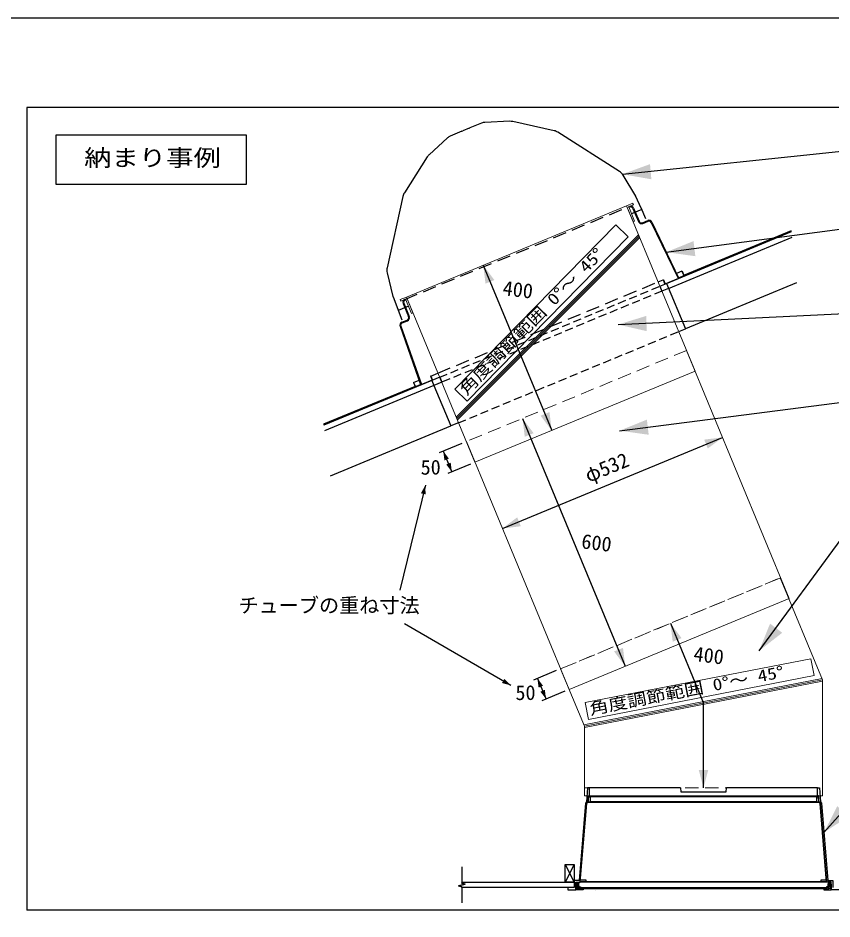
# Model space of a CAD drawing. Units: millimetres, scale not verified. Extents: x -3056 to 2944, y -2123 to 2078.
# Drawn here: x -66 to 1753, y 62 to 2078 of the extents above; entities that cross this region are included whole.
import ezdxf
from ezdxf.enums import TextEntityAlignment as Align

# ---------------------------------------------------------------- set-up
doc = ezdxf.new("R2010")
doc.units = ezdxf.units.MM
doc.header["$LTSCALE"] = 15
doc.linetypes.add('DASHED1', pattern=[1.8, 1.2, -0.6])
doc.linetypes.add('DASHED2', pattern=[3, 2, -1])
for name, color, linetype in [('8-0', 7, 'Continuous'), ('F-6', 7, 'Continuous'), ('F-8', 7, 'Continuous'), ('F-C', 7, 'Continuous'), ('F-D', 7, 'Continuous'), ('F-E', 7, 'Continuous'), ('F-F', 7, 'Continuous')]:
    doc.layers.add(name, color=color, linetype=linetype)
doc.layers.add('F-7', color=7, linetype='Continuous', lineweight=18)
doc.styles.add('ＭＳ ゴシック', font='')
doc.styles.get('ＭＳ ゴシック').set_extended_font_data('MS Gothic')

msp = doc.modelspace()

# ---------------------------------------------------------------- linework, layer by layer
at = {"layer": '8-0'}
msp.add_lwpolyline([(-3056.25, -2122.5), (2943.75, -2122.5), (2943.75, 2077.5), (-3056.25, 2077.5)], close=True, dxfattribs=at)
at = {"layer": 'F-6'}
for p, q in [((1379.46, 1482.54), (1662.46, 1599.76)), ((1379.78, 1483.32), (1662.4, 1600.38)), ((1383.06, 1483.96), (1662.47, 1599.69)), ((1421.34, 1501.62), (1662.3, 1601.43)), ((1421.66, 1502.4), (1662.24, 1602.05)), ((1387.65, 1472.87), (1663.65, 1587.19)), ((1392.5, 1488.59), (1491.36, 1529.54)), ((1364.18, 1487.19), (1375.58, 1491.91)), ((1375.58, 1491.91), (1376.13, 1492.14)), ((1375.58, 1491.91), (1379.46, 1482.54)), ((1376.13, 1492.14), (1379.78, 1483.32)), ((1417.46, 1510.99), (1405.42, 1506.01)), ((1417.46, 1510.99), (1418.01, 1511.22)), ((1417.46, 1510.99), (1421.34, 1501.62)), ((1418.01, 1511.22), (1421.66, 1502.4)), ((1368.08, 1477.76), (1383.06, 1483.96)), ((1368.08, 1477.76), (1372.68, 1466.67)), ((1387.65, 1472.87), (1372.68, 1466.67)), ((1383.06, 1483.96), (1425.15, 1382.33)), ((1673.33, 1485.13), (1425.15, 1382.33)), ((1410.18, 1376.13), (1425.15, 1382.33)), ((856.41, 1276.87), (855.85, 1276.64)), ((855.85, 1276.64), (859.5, 1267.82)), ((856.41, 1276.87), (872.13, 1283.38)), ((856.41, 1276.87), (860.29, 1267.49)), ((876.04, 1273.95), (858.75, 1266.79)), ((880.63, 1262.86), (876.04, 1273.95)), ((820.94, 1253.58), (616.55, 1168.92)), ((821.73, 1253.25), (616.63, 1168.3)), ((859.5, 1267.82), (616.77, 1167.28)), ((860.29, 1267.49), (616.85, 1166.66)), ((858.75, 1266.79), (616.86, 1166.59)), ((863.34, 1255.7), (618.48, 1154.28)), ((817.85, 1262.63), (817.29, 1262.4)), ((817.29, 1262.4), (820.94, 1253.58)), ((817.85, 1262.63), (829.88, 1267.63)), ((817.85, 1262.63), (821.73, 1253.25)), ((851.36, 1263.73), (831.04, 1255.31)), ((858.75, 1266.79), (863.34, 1255.7)), ((880.63, 1262.86), (863.34, 1255.7)), ((863.34, 1255.7), (900.84, 1165.16)), ((918.13, 1172.32), (900.84, 1165.16)), ((631.72, 1053.69), (900.84, 1165.16)), ((1176.37, 184.64), (1156.37, 144.64)), ((1156.37, 184.64), (1176.37, 144.64)), ((1176.37, 184.64), (1156.37, 144.64)), ((1156.37, 184.64), (1176.37, 144.64)), ((926.37, 144.64), (1176.37, 144.64)), ((1175.46, 132.64), (925.46, 132.64)), ((1176.37, 132.64), (925.46, 132.64))]:
    msp.add_line(p, q, dxfattribs=at)
at = {"layer": 'F-6', "linetype": 'DASHED2'}
msp.add_line((872.13, 1283.38), (1364.18, 1487.19), dxfattribs=at)
at = {"layer": 'F-6', "linetype": 'DASHED1'}
for p, q in [((876.04, 1273.95), (1368.08, 1477.76)), ((1368.08, 1477.76), (1372.68, 1466.67)), ((1372.68, 1466.67), (880.63, 1262.86)), ((918.13, 1172.32), (1410.18, 1376.13)), ((876.04, 1273.95), (880.63, 1262.86))]:
    msp.add_line(p, q, dxfattribs=at)
at = {"layer": 'F-6'}
msp.add_lwpolyline([(1156.37, 184.64), (1176.37, 184.64), (1176.37, 144.64), (1156.37, 144.64)], close=True, dxfattribs=at)
for points in [[(925.46, 178.89), (925.46, 142.64), (932.96, 140.64), (917.96, 136.64), (925.46, 134.64), (925.46, 98.39)], [(925.46, 132.64), (925.46, 134.64), (917.96, 136.64), (932.96, 140.64), (925.46, 142.64), (926.37, 144.64)], [(925.46, 144.64), (1176.37, 144.64), (1176.37, 132.64)]]:
    msp.add_lwpolyline(points, dxfattribs=at)
at = {"layer": 'F-7'}
for p, q in [((1293.8, 1657.29), (801.84, 1453.52)), ((1307.71, 1659.33), (1306.78, 1658.95)), ((913.03, 1185.05), (1320.59, 1592.62)), ((914.27, 1182.05), (1321.83, 1589.62)), ((915.51, 1179.05), (1323.08, 1586.62)), ((1297.21, 1587.83), (937.33, 1220.91)), ((801.84, 1453.52), (954.9, 1083.96)), ((1427.74, 1333.93), (1657.34, 779.6)), ((1446.87, 1287.74), (954.9, 1083.96)), ((937.33, 1220.91), (909.91, 1247.8)), ((1165.38, 575.82), (935.77, 1130.15)), ((1731.9, 597.17), (1637.34, 825.44)), ((1657.34, 779.6), (1165.38, 575.82)), ((1200.99, 546.34), (1705.5, 644.4)), ((1705.5, 644.4), (1712.83, 606.71)), ((1199.41, 493.67), (1146.24, 622.02)), ((1208.32, 508.65), (1712.83, 606.71)), ((1198.24, 496.5), (1730.74, 600)), ((1199.41, 493.67), (1731.9, 597.17)), ((1199.41, 490.61), (1731.91, 594.12)), ((1731.91, 338.03), (1731.91, 597.18)), ((1208.32, 508.65), (1200.99, 546.34)), ((1199.41, 338.03), (1199.41, 493.67)), ((1199.41, 338.03), (1731.91, 338.03))]:
    msp.add_line(p, q, dxfattribs=at)
at = {"layer": 'F-7', "linetype": 'DASHED2'}
for p, q in [((1427.74, 1333.93), (935.77, 1130.15)), ((1427.74, 1333.93), (935.77, 1130.16)), ((1146.23, 622.01), (1637.34, 825.44)), ((1638.21, 825.79), (1146.24, 622.02)), ((1199.41, 356.03), (1731.91, 356.03))]:
    msp.add_line(p, q, dxfattribs=at)
at = {"layer": 'F-7', "color": 4, "linetype": 'DASHED2'}
msp.add_line((1199.41, 356.03), (1731.91, 356.03), dxfattribs=at)
at = {"layer": 'F-7'}
for points in [[(1293.8, 1657.29), (1446.87, 1287.73), (954.9, 1083.96)], [(909.91, 1247.8), (1269.8, 1614.72), (1297.21, 1587.83)]]:
    msp.add_lwpolyline(points, dxfattribs=at)
for points in [[(1308.38, 1622.09), (1311.7, 1623.46), (1298.43, 1655.49), (1309.38, 1660.02), (1308.06, 1663.19), (1293.8, 1657.29)], [(816.42, 1418.32), (813.1, 1416.94), (799.83, 1448.98), (788.89, 1444.44), (787.58, 1447.61), (801.84, 1453.52)]]:
    msp.add_lwpolyline(points, close=True, dxfattribs=at)
at = {"layer": 'F-8'}
for p, q in [((-46.25, 1877.5), (-46.25, 82.5)), ((2743.75, 1877.5), (-46.25, 1877.5)), ((19, 1705), (19, 1816)), ((1284.41, 1728.22), (1781.87, 1780.1)), ((443.5, 1705), (19, 1705)), ((1382.39, 1553.89), (1781.87, 1606.5)), ((973.4, 1524.58), (1126.47, 1155.03)), ((1274.74, 1391.96), (1781.87, 1416.65)), ((1278.12, 1154.6), (1781.87, 1219.2)), ((1061.15, 1182.09), (1290.75, 627.76)), ((1016.27, 935.81), (1508.23, 1139.59)), ((925.89, 1126.06), (875.07, 1105.01)), ((884.07, 1108.74), (903.2, 1062.55)), ((945.02, 1079.87), (894.21, 1058.82)), ((844.12, 1032.71), (787.16, 797.71)), ((1589.78, 662.11), (1781.87, 922.93)), ((1035.3, 584.88), (797.34, 722.27)), ((1391.79, 723.73), (1465.65, 545.42)), ((1136.36, 617.93), (1085.55, 596.88)), ((1094.54, 600.6), (1113.68, 554.41)), ((1155.49, 571.73), (1104.68, 550.68)), ((1465.66, 356.03), (1465.66, 545.39)), ((1734.81, 256.07), (1941.87, 489.17)), ((2743.75, 82.5), (-46.25, 82.5))]:
    msp.add_line(p, q, dxfattribs=at)
msp.add_lwpolyline([(19, 1816), (443.5, 1816), (443.5, 1705)], dxfattribs=at)
for points in [[(1284.41, 1728.22), (1346.18, 1750.7), (1349.15, 1716.8)], [(1382.39, 1553.89), (1443.34, 1578.51), (1447.49, 1544.74)], [(973.4, 1524.58), (998.34, 1491.53), (978.48, 1483.48)], [(1274.74, 1391.96), (1337.61, 1411.18), (1338.8, 1377.17)], [(1126.47, 1155.03), (1101.53, 1188.08), (1121.4, 1196.12)], [(1061.15, 1182.09), (1086.09, 1149.03), (1066.22, 1140.99)], [(1278.12, 1154.6), (1339.08, 1179.23), (1343.22, 1145.45)], [(1508.23, 1139.59), (1475.18, 1114.65), (1467.14, 1134.51)], [(884.07, 1108.74), (896.54, 1092.21), (886.61, 1088.19)], [(903.2, 1062.55), (890.73, 1079.07), (900.67, 1083.09)], [(844.12, 1032.71), (844.49, 1012.01), (834.09, 1014.6)], [(1016.27, 935.81), (1049.32, 960.76), (1057.36, 940.89)], [(1391.79, 723.73), (1416.73, 690.67), (1396.86, 682.63)], [(1589.78, 662.11), (1614.41, 723.07), (1641.59, 702.59)], [(1290.75, 627.76), (1265.81, 660.81), (1285.68, 668.85)], [(1035.3, 584.88), (1015.3, 590.24), (1020.66, 599.52)], [(1094.54, 600.6), (1107.02, 584.08), (1097.08, 580.06)], [(1113.68, 554.41), (1101.21, 570.94), (1111.14, 574.96)], [(1465.66, 356.03), (1454.94, 396.03), (1476.37, 396.03)], [(1734.81, 256.07), (1764.66, 314.65), (1789.95, 291.88)]]:
    msp.add_solid(points, dxfattribs=at)
at = {"layer": 'F-C'}
for p, q in [((1181.48, 141.23), (1182.98, 144.23)), ((1183.6, 143.23), (1183.1, 142.23)), ((1183.43, 144.5), (1184.81, 144.5)), ((1184.7, 141.5), (1183.55, 141.5)), ((1184.2, 143.5), (1184.05, 143.5)), ((1185.14, 142.23), (1184.64, 143.23)), ((1185.26, 144.23), (1186.76, 141.23)), ((1744.48, 141.23), (1745.98, 144.23)), ((1746.6, 143.23), (1746.1, 142.23)), ((1746.43, 144.5), (1747.81, 144.5)), ((1747.7, 141.5), (1746.55, 141.5)), ((1747.2, 143.5), (1747.05, 143.5)), ((1748.14, 142.23), (1747.64, 143.23)), ((1748.26, 144.23), (1749.76, 141.23)), ((1182.62, 140.5), (1180.62, 140.5)), ((1180.62, 140.5), (1180.62, 127.5)), ((1196.62, 127.5), (1180.62, 127.5)), ((1181.93, 140.5), (1183.12, 140.5)), ((1182.62, 140.5), (1182.62, 130.5)), ((1182.62, 130.5), (1185.62, 130.5)), ((1183.12, 135.5), (1183.12, 136.5)), ((1186.31, 140.5), (1185.12, 140.5)), ((1185.12, 135.5), (1185.12, 136.5)), ((1187.16, 140.5), (1185.62, 140.5)), ((1185.62, 130.5), (1185.62, 140.5)), ((1187.16, 136.3), (1187.16, 140.5)), ((1187.23, 132.8), (1187.23, 129.3)), ((1187.23, 132.8), (1744.02, 132.8)), ((1196.62, 129.3), (1187.23, 129.3)), ((1189.16, 134.3), (1190.62, 134.3)), ((1190.62, 134.3), (1190.62, 132.8)), ((1190.62, 132.8), (1190.62, 130.3)), ((1190.62, 130.3), (1190.62, 129.3)), ((1190.62, 130.3), (1740.62, 130.3)), ((1196.62, 129.3), (1196.62, 130.3)), ((1196.62, 129.3), (1196.62, 127.5)), ((1734.62, 130.3), (1734.62, 129.3)), ((1734.62, 129.3), (1734.62, 127.5)), ((1734.62, 129.3), (1744.02, 129.3)), ((1734.62, 127.5), (1750.62, 127.5)), ((1740.62, 130.3), (1740.62, 132.8)), ((1740.62, 130.3), (1740.62, 129.3)), ((1744.02, 132.8), (1744.02, 129.3)), ((1744.08, 140.5), (1745.62, 140.5)), ((1744.08, 136.3), (1744.08, 140.5)), ((1744.93, 140.5), (1746.12, 140.5)), ((1745.62, 130.5), (1745.62, 140.5)), ((1746.12, 135.5), (1746.12, 136.5)), ((1749.31, 140.5), (1748.12, 140.5)), ((1748.12, 135.5), (1748.12, 136.5)), ((1748.62, 140.5), (1750.62, 140.5)), ((1750.62, 140.5), (1750.62, 127.5))]:
    msp.add_line(p, q, dxfattribs=at)
for points in [[(1183.12, 136.5), (1182.62, 136.5), (1182.62, 137.5), (1183.12, 137.5), (1183.12, 138.5), (1182.62, 138.5), (1182.62, 139.5), (1183.12, 139.5), (1183.12, 140.5)], [(1185.12, 140.5), (1185.12, 139.5), (1185.62, 139.5), (1185.62, 138.5), (1185.12, 138.5), (1185.12, 137.5), (1185.62, 137.5), (1185.62, 136.5), (1185.12, 136.5)], [(1742.08, 134.3), (1740.62, 134.3), (1740.62, 132.8)], [(1748.62, 140.5), (1748.62, 130.5), (1745.62, 130.5)], [(1746.12, 137.5), (1746.12, 138.5), (1745.62, 138.5), (1745.62, 139.5), (1746.12, 139.5), (1746.12, 140.5)], [(1746.12, 136.5), (1745.62, 136.5), (1745.62, 137.5), (1746.12, 137.5)], [(1748.12, 140.5), (1748.12, 139.5), (1748.62, 139.5), (1748.62, 138.5), (1748.12, 138.5), (1748.12, 137.5), (1748.62, 137.5), (1748.62, 136.5), (1748.12, 136.5)]]:
    msp.add_lwpolyline(points, dxfattribs=at)
for centre, radius, start, end in [((1181.93, 141), 0.5, 153.43495, 270), ((1183.43, 144), 0.5, 90, 153.43495), ((1183.55, 142), 0.5, 153.43495, 270), ((1184.05, 143), 0.5, 90, 153.43495), ((1184.2, 143), 0.5, 26.56505, 90), ((1184.7, 142), 0.5, 270, 26.56505), ((1184.81, 144), 0.5, 26.56505, 90), ((1186.31, 141), 0.5, 270, 26.56505), ((1744.93, 141), 0.5, 153.43495, 270), ((1746.43, 144), 0.5, 90, 153.43495), ((1746.55, 142), 0.5, 153.43495, 270), ((1747.05, 143), 0.5, 90, 153.43495), ((1747.2, 143), 0.5, 26.56505, 90), ((1747.7, 142), 0.5, 270, 26.56505), ((1747.81, 144), 0.5, 26.56505, 90), ((1749.31, 141), 0.5, 270, 26.56505), ((1184.12, 135.5), 1, 180, 270), ((1184.12, 135.5), 1, 270, 0), ((1189.16, 136.3), 2, 180, 270), ((1742.08, 136.3), 2, 270, 0), ((1747.12, 135.5), 1, 180, 270), ((1747.12, 135.5), 1, 270, 0)]:
    msp.add_arc(centre, radius, start, end, dxfattribs=at)
at = {"layer": 'F-D'}
for p, q in [((1414.02, 356.03), (1211.01, 356.03)), ((1414.02, 356.03), (1414.86, 346.51)), ((1414.86, 346.51), (1516.46, 346.51)), ((1516.46, 346.51), (1517.29, 356.03)), ((1720.14, 356.03), (1517.29, 356.03)), ((1204.91, 320.48), (1207.51, 323.82)), ((1208.23, 336.52), (1208.23, 336.02)), ((1208.23, 336.52), (1213.31, 336.52)), ((1208.23, 336.02), (1208.23, 324.59)), ((1208.23, 336.02), (1212.67, 336.02)), ((1208.23, 324.59), (1212.67, 324.59)), ((1208.48, 338.05), (1722.83, 338.05)), ((1208.48, 338.05), (1208.48, 336.52)), ((1208.48, 336.52), (1722.83, 336.52)), ((1208.5, 338.05), (1211.01, 338.05)), ((1212.67, 336.52), (1212.67, 324.59)), ((1718.64, 324.59), (1212.67, 324.59)), ((1718.01, 336.52), (1723.09, 336.52)), ((1718.64, 324.59), (1718.64, 336.52)), ((1718.64, 324.59), (1723.09, 324.59)), ((1723.81, 323.82), (1722.81, 338.05)), ((1722.83, 336.52), (1722.83, 338.05)), ((1723.09, 324.59), (1723.09, 336.02)), ((1726.33, 320.48), (1723.74, 323.82)), ((1190.38, 144.58), (1204.91, 320.48)), ((1740.87, 144.58), (1726.33, 320.48)), ((1726.4, 320.48), (1740.74, 146.04)), ((1203.23, 144.58), (1188.99, 144.58)), ((1203.23, 146.04), (1203.48, 149.1)), ((1203.23, 146.04), (1465.66, 146.04)), ((1203.23, 144.58), (1203.23, 146.04)), ((1465.66, 146.04), (1728.08, 146.04)), ((1727.83, 149.1), (1728.08, 146.04)), ((1728.08, 144.58), (1728.08, 146.04)), ((1742.32, 144.58), (1728.08, 144.58)), ((1162.44, 132.64), (1162.44, 127.5)), ((1223.7, 126.7), (1223.68, 126.7))]:
    msp.add_line(p, q, dxfattribs=at)
for points in [[(1207.51, 323.82), (1208.48, 338.05), (1211.01, 338.05), (1211.01, 356.03), (1206.07, 356.03), (1203.85, 324.28)], [(1723.74, 323.82), (1722.76, 338.05), (1720.23, 338.05), (1720.23, 356.03), (1725.18, 356.03), (1727.4, 324.28)], [(1203.85, 324.28), (1201.83, 321.67), (1187.56, 148.22)], [(1207.51, 323.82), (1723.81, 323.82), (1726.4, 320.48)], [(1718.64, 336.02), (1723.09, 336.02), (1723.09, 336.52)], [(1727.4, 324.28), (1729.42, 321.67), (1743.68, 148.22)], [(1162.44, 127.5), (1180.62, 127.5), (1180.62, 144.58), (1190.38, 144.58)], [(1187.56, 148.22), (1176.68, 148.22), (1176.37, 132.64), (1162.53, 132.64)], [(1190.57, 146.04), (1190.57, 146.04), (1190.58, 146.03), (1190.59, 146.03), (1190.6, 146.03), (1190.62, 146.03), (1190.63, 146.03), (1190.65, 146.03), (1190.67, 146.02), (1190.69, 146.02), (1190.72, 146.02), (1190.76, 146.02), (1190.8, 146.02), (1190.86, 146.01), (1190.92, 146.01), (1191, 146.01), (1191.08, 146.01), (1191.17, 146.01), (1191.27, 146), (1191.38, 146), (1191.5, 146), (1191.62, 146), (1191.75, 146), (1191.88, 145.99), (1192.02, 145.99), (1192.17, 145.99), (1192.32, 145.99), (1192.47, 145.99), (1192.61, 145.99), (1192.76, 145.99), (1192.9, 145.99), (1193.03, 145.99), (1193.17, 145.99), (1193.3, 145.99), (1193.44, 145.99), (1193.57, 145.99), (1193.71, 145.99), (1193.86, 145.99), (1194.01, 145.99), (1194.16, 145.99)], [(1203.48, 149.1), (1198.66, 149.41), (1194.56, 149.52), (1191.81, 149.41), (1190.82, 149.1)], [(1194.16, 145.99), (1194.31, 145.99), (1194.47, 145.99), (1194.63, 145.99), (1194.79, 145.99), (1194.93, 145.99), (1195.07, 145.99), (1195.21, 145.99), (1195.34, 145.99), (1195.46, 145.99), (1195.58, 145.99), (1195.7, 145.99), (1195.82, 145.99), (1195.93, 145.99), (1196.05, 145.99), (1196.17, 145.99), (1196.29, 145.99), (1196.41, 145.99), (1196.53, 145.99), (1196.66, 145.99), (1196.78, 145.99), (1196.9, 145.99), (1197.03, 145.99), (1197.15, 145.99), (1197.28, 145.99), (1197.4, 145.99), (1197.53, 146), (1197.66, 146), (1197.78, 146), (1197.91, 146), (1198.04, 146), (1198.17, 146), (1198.3, 146), (1198.43, 146), (1198.56, 146), (1198.69, 146), (1198.82, 146), (1198.95, 146), (1199.08, 146), (1199.21, 146.01)], [(1199.21, 146.01), (1199.34, 146.01), (1199.47, 146.01), (1199.6, 146.01), (1199.74, 146.01), (1199.87, 146.01), (1200, 146.01), (1200.13, 146.01), (1200.26, 146.01), (1200.39, 146.01), (1200.52, 146.01), (1200.66, 146.02), (1200.79, 146.02), (1200.92, 146.02), (1201.05, 146.02), (1201.18, 146.02), (1201.31, 146.02), (1201.44, 146.02), (1201.57, 146.02), (1201.7, 146.02), (1201.83, 146.03), (1201.97, 146.03), (1202.12, 146.03), (1202.28, 146.03), (1202.44, 146.03), (1202.61, 146.03), (1202.79, 146.03), (1202.98, 146.04), (1203.23, 146.04)], [(1728.08, 144.58), (1465.66, 144.58), (1203.23, 144.58)], [(1740.49, 149.1), (1739.5, 149.41), (1736.75, 149.52), (1732.66, 149.41), (1727.83, 149.1)], [(1728.08, 146.04), (1728.33, 146.04), (1728.64, 146.03), (1728.94, 146.03), (1729.22, 146.03), (1729.48, 146.03), (1729.73, 146.02), (1729.97, 146.02), (1730.19, 146.02), (1730.39, 146.02), (1730.59, 146.02), (1730.77, 146.01), (1730.95, 146.01), (1731.12, 146.01), (1731.28, 146.01), (1731.43, 146.01), (1731.57, 146.01), (1731.71, 146.01), (1731.84, 146.01), (1731.97, 146.01), (1732.1, 146.01), (1732.23, 146), (1732.36, 146), (1732.49, 146), (1732.62, 146), (1732.76, 146), (1732.88, 146), (1733.01, 146), (1733.14, 146), (1733.27, 146), (1733.4, 146), (1733.53, 146), (1733.66, 146), (1733.78, 146), (1733.91, 145.99), (1734.04, 145.99), (1734.16, 145.99), (1734.29, 145.99), (1734.41, 145.99), (1734.53, 145.99)], [(1734.53, 145.99), (1734.66, 145.99), (1734.78, 145.99), (1734.9, 145.99), (1735.02, 145.99), (1735.14, 145.99), (1735.26, 145.99), (1735.38, 145.99), (1735.5, 145.99), (1735.62, 145.99), (1735.73, 145.99), (1735.85, 145.99), (1735.97, 145.99), (1736.1, 145.99), (1736.24, 145.99), (1736.38, 145.99), (1736.53, 145.99), (1736.68, 145.99), (1736.84, 145.99), (1737, 145.99), (1737.16, 145.99), (1737.31, 145.99), (1737.46, 145.99), (1737.6, 145.99), (1737.74, 145.99), (1737.88, 145.99), (1738.01, 145.99), (1738.14, 145.99), (1738.28, 145.99), (1738.42, 145.99), (1738.56, 145.99), (1738.7, 145.99), (1738.85, 145.99), (1738.99, 145.99), (1739.14, 145.99), (1739.29, 145.99), (1739.43, 145.99), (1739.57, 146), (1739.7, 146), (1739.82, 146)], [(1739.82, 146), (1739.93, 146), (1740.04, 146), (1740.14, 146.01), (1740.23, 146.01), (1740.32, 146.01), (1740.39, 146.01), (1740.45, 146.01), (1740.51, 146.02), (1740.56, 146.02), (1740.59, 146.02), (1740.62, 146.02), (1740.64, 146.02), (1740.66, 146.03), (1740.68, 146.03), (1740.7, 146.03), (1740.71, 146.03), (1740.72, 146.03), (1740.73, 146.03), (1740.74, 146.04), (1740.74, 146.04)], [(1768.8, 127.5), (1750.62, 127.5), (1750.62, 144.58), (1740.87, 144.58)], [(1743.68, 148.22), (1754.57, 148.22), (1754.88, 132.64)]]:
    msp.add_lwpolyline(points, dxfattribs=at)
at = {"layer": 'F-E'}
for p, q in [((969.61, 1842.53), (943.72, 1831.81)), ((1032.71, 1846.51), (977.33, 1844.09)), ((1131.93, 1825.4), (1039.31, 1845.93)), ((925.73, 1824.36), (899.84, 1813.63)), ((925.73, 1824.36), (927.8, 1825.21)), ((941.65, 1830.95), (927.8, 1825.21)), ((941.65, 1830.95), (943.72, 1831.81)), ((1277.85, 1734.25), (1140.08, 1822.02)), ((893.28, 1809.28), (852.41, 1771.83)), ((848.15, 1766.75), (797.18, 1686.74)), ((1314.14, 1679.43), (1285.92, 1725.99)), ((793.8, 1678.59), (758.44, 1519.12)), ((1326.17, 1652.58), (1314.59, 1678.58)), ((1336.85, 1628.47), (1326.1, 1652.73)), ((1327.64, 1649.26), (1304.64, 1639.73)), ((758.57, 1507.57), (771.54, 1454.69)), ((771.82, 1453.77), (791.47, 1402.58)), ((806.47, 1432.96), (783.47, 1423.43))]:
    msp.add_line(p, q, dxfattribs=at)
for centre, radius, start, end in [((978.91, 1816.38), 27.76, 93.25934, 109.56627), ((1033.81, 1821.13), 25.4, 77.499, 92.499), ((911.47, 1789), 27.24, 115.27396, 131.89643), ((1126.43, 1800.6), 25.4, 57.499, 77.499), ((869.57, 1753.11), 25.4, 132.499, 147.499), ((1264.2, 1712.83), 25.4, 31.22223, 57.499), ((818.6, 1673.1), 25.4, 147.499, 167.499), ((1307.63, 1675.48), 7.62, 23.999, 31.22223), ((783.24, 1513.62), 25.4, 167.499, 193.77577), ((778.94, 1456.5), 7.62, 193.77577, 200.999)]:
    msp.add_arc(centre, radius, start, end, dxfattribs=at)
at = {"layer": 'F-F', "linetype": 'DASHED2'}
msp.add_line((798.07, 1448.24), (1300.2, 1656.23), dxfattribs=at)
at = {"layer": 'F-F'}
for p, q in [((1300.2, 1656.23), (1300.81, 1654.75)), ((1309.34, 1652.44), (1321.55, 1622.97)), ((1307.86, 1651.83), (1320.07, 1622.36)), ((1329.39, 1619.72), (1341.06, 1624.55)), ((1330, 1618.24), (1341.67, 1623.08)), ((1348.6, 1620.43), (1408.78, 1495.33)), ((1350.04, 1621.12), (1410, 1496.49)), ((1408.78, 1495.33), (1579.24, 1565.94)), ((794.28, 1439.09), (806.49, 1409.62)), ((795.76, 1439.71), (807.97, 1410.23)), ((798.07, 1448.24), (798.68, 1446.76)), ((791.57, 1396.95), (803.24, 1401.78)), ((792.18, 1395.47), (803.85, 1400.3)), ((787.64, 1388.17), (833.38, 1257.64)), ((789.15, 1388.7), (835.06, 1257.69)), ((627.64, 1171.78), (835.06, 1257.69)), ((627.97, 1172.56), (833.38, 1257.64)), ((627.03, 1173.25), (650.13, 1182.82)), ((627.64, 1171.78), (627.03, 1173.25)), ((627.81, 1172.93), (650.36, 1182.27)), ((627.97, 1172.56), (627.81, 1172.93)), ((650.13, 1182.82), (650.36, 1182.27))]:
    msp.add_line(p, q, dxfattribs=at)
msp.add_lwpolyline([(1410, 1496.49), (1579.01, 1566.49), (1579.24, 1565.94)], dxfattribs=at)
for centre, radius, start, end in [((1302.88, 1649.76), 7, 22.5, 112.5), ((1302.88, 1649.76), 5.4, 22.5, 112.5), ((1327.09, 1625.26), 7.6, 202.5, 292.5), ((1327.09, 1625.26), 6, 202.5, 292.5), ((1343.74, 1618.09), 7, 25.69076, 112.5), ((1343.74, 1618.09), 5.4, 25.69076, 112.5), ((800.75, 1441.77), 7, 112.5, 202.5), ((800.75, 1441.77), 5.4, 112.5, 202.5), ((794.25, 1390.48), 7, 112.5, 199.30924), ((794.25, 1390.48), 5.4, 112.5, 199.30924), ((800.94, 1407.33), 6, 292.5, 22.5), ((800.94, 1407.33), 7.6, 292.5, 22.5)]:
    msp.add_arc(centre, radius, start, end, dxfattribs=at)

# ---------------------------------------------------------------- texts
at = {"layer": 'F-7', "style": 'ＭＳ ゴシック', "width": 1.2}
for rotation, p in [(45.555, (941.27, 1226.64)), (11, (1214.82, 511.13))]:
    msp.add_text('角度調節範囲 0°～ 45°', height=26.39, rotation=rotation, dxfattribs=at).set_placement(p, align=Align.BOTTOM_LEFT)
at = {"layer": 'F-8', "style": 'ＭＳ ゴシック', "width": 1.2}
msp.add_text('納まり事例', height=37.34, dxfattribs=at).set_placement((81.45, 1735.03), align=Align.BOTTOM_LEFT)
at = {"layer": 'F-8', "style": 'ＭＳ ゴシック'}
for s, rotation, p in [('400', 353.039, (1014.29, 1448.08)), ('50', 0.579, (833.74, 1046.23)), ('φ532', 22.5, (1212.63, 1028.62)), ('600', 353.039, (1190.1, 881.74)), ('400', 353.039, (1440.93, 629.83)), ('50', 0.579, (1045.62, 542.13))]:
    msp.add_text(s, height=32.99, rotation=rotation, dxfattribs=at).set_placement(p, align=Align.BOTTOM_LEFT)
msp.add_text('チューブの重ね寸法', height=32.99, dxfattribs=at).set_placement((426.35, 737.49), align=Align.BOTTOM_LEFT)

doc.saveas('drawing.dxf')
